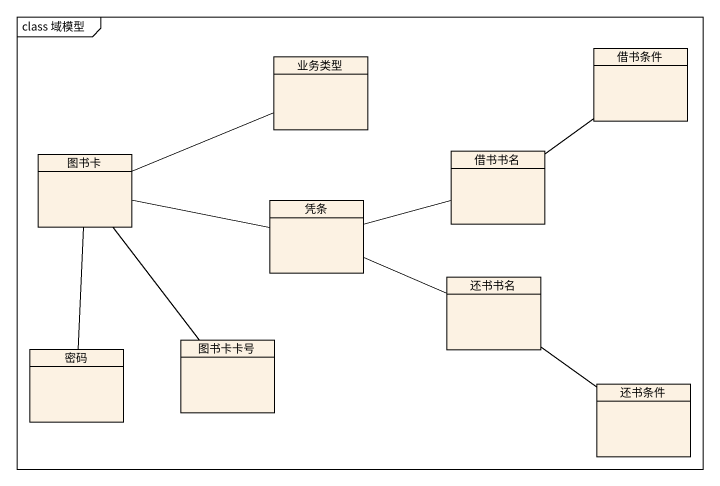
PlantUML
@startuml
mainframe class 域模型
hide circle
hide empty members
class 借书条件
class 业务类型
class 图书卡
class 借书书名
class 凭条
class 还书书名
class 密码
class 图书卡卡号
class 还书条件
图书卡 -right- 业务类型
图书卡 -right- 凭条
图书卡 -- 密码
图书卡 -- 图书卡卡号
借书书名 -up- 借书条件
凭条 -right- 借书书名
凭条 -right- 还书书名
还书书名 -- 还书条件
@enduml
